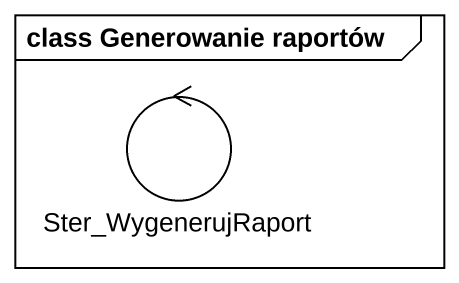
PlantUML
@startuml
mainframe class Generowanie raportów
control Ster_WygenerujRaport
@enduml
